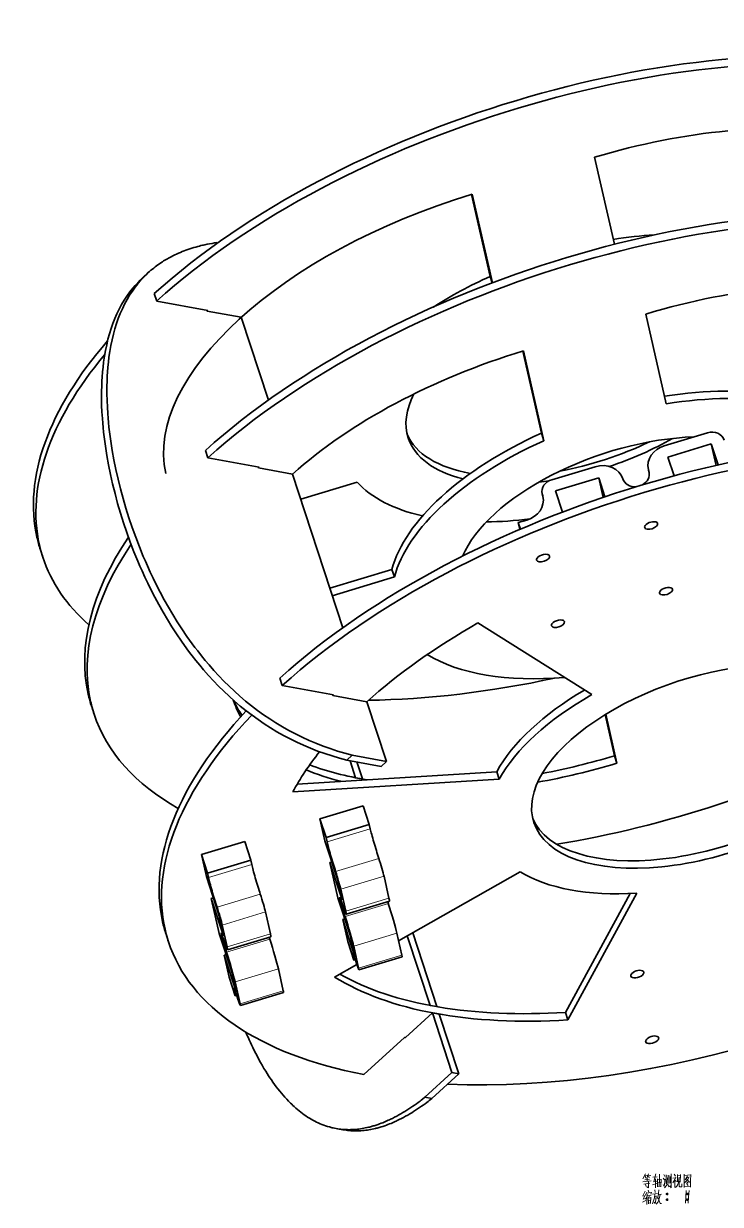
# Model space of a CAD drawing. Extents: x -41 to 2498, y -135 to 1203.
# Drawn here: x -41.3 to 112.8, y 847.1 to 1108.4 of the extents above; entities that cross this region are included whole.
import ezdxf

# ---------------------------------------------------------------- set-up
doc = ezdxf.new("R2010")
doc.units = 0

msp = doc.modelspace()

# ---------------------------------------------------------------- linework, layer by layer
at = {"color": 7, "lineweight": 35, "ltscale": 0.493473}
msp.add_line((89.33, 1059.54), (84.97, 1078.79), dxfattribs=at)
at = {"color": 7, "lineweight": 35, "ltscale": 0.465494}
msp.add_line((61.86, 1052.43), (57.75, 1070.59), dxfattribs=at)
at = {"color": 7, "lineweight": 35}
for p, q in [((62.35, 1051.03), (57.91, 1070.64)), ((100.79, 1024.25), (96.29, 1044.1)), ((73.73, 1016.09), (69.23, 1035.95)), ((18.16, 1008.72), (29.27, 974.69)), ((59.17, 975.76), (84.35, 959.9)), ((18.2, 938.38), (63.87, 941.21)), ((19.19, 940.12), (63.33, 942.86)), ((41.62, 905.46), (68.51, 920.73)), ((78.51, 889.59), (92.82, 915.91)), ((79.05, 887.94), (94.3, 915.99))]:
    msp.add_line(p, q, dxfattribs=at)
at = {"color": 7, "lineweight": 35, "ltscale": 0.00444}
msp.add_line((1.5, 1059.76), (1.44, 1059.93), dxfattribs=at)
at = {"color": 7, "lineweight": 35, "ltscale": 0.040489}
for p, q in [((-13.74, 1053.28), (-14.93, 1052.19)), ((31.37, 946.5), (30.18, 945.4)), ((38.93, 945.12), (37.73, 944.03))]:
    msp.add_line(p, q, dxfattribs=at)
at = {"color": 7, "lineweight": 35, "ltscale": 0.037089}
msp.add_line((62.33, 1051.02), (61.86, 1052.43), dxfattribs=at)
at = {"color": 7, "lineweight": 35, "ltscale": 0.043442}
for p, q in [((-11.89, 1046.98), (-12.43, 1048.64)), ((73.73, 1016.09), (73.19, 1017.74)), ((-0.56, 1012.3), (-1.1, 1013.95)), ((-37.06, 990.3), (-37.6, 991.96)), ((40.69, 985.94), (40.15, 987.59)), ((-25.73, 955.62), (-26.27, 957.27)), ((89.89, 944.73), (89.35, 946.38)), ((63.87, 941.21), (63.33, 942.86)), ((79.05, 887.94), (78.51, 889.59))]:
    msp.add_line(p, q, dxfattribs=at)
at = {"color": 7, "lineweight": 35, "ltscale": 0.287507}
for p, q in [((-11.89, 1046.98), (-0.58, 1044.9)), ((-0.56, 1012.3), (10.75, 1010.22)), ((27.2, 959.83), (15.89, 961.91))]:
    msp.add_line(p, q, dxfattribs=at)
at = {"color": 7, "lineweight": 35, "ltscale": 0.004148}
msp.add_line((-0.77, 1044.94), (-0.72, 1044.78), dxfattribs=at)
at = {"color": 7, "lineweight": 35, "ltscale": 0.191926}
msp.add_line((6.83, 1043.41), (-0.72, 1044.78), dxfattribs=at)
at = {"color": 7, "lineweight": 35, "ltscale": 0.004576}
msp.add_line((-0.58, 1044.9), (-0.71, 1044.78), dxfattribs=at)
at = {"color": 7, "lineweight": 35, "ltscale": 0.482302}
msp.add_line((12.82, 1025.07), (6.83, 1043.41), dxfattribs=at)
at = {"color": 7, "lineweight": 35, "ltscale": 0.465492}
msp.add_line((73.19, 1017.74), (69.08, 1035.9), dxfattribs=at)
at = {"color": 7, "lineweight": 35, "ltscale": 0.249799}
for p, q in [((100.38, 1014.95), (109.94, 1017.84)), ((101.19, 1012.48), (110.75, 1015.36)), ((85.07, 1010.34), (75.5, 1007.46)), ((85.88, 1007.86), (76.31, 1004.98)), ((33.79, 935.3), (24.22, 932.42)), ((7.57, 927.4), (-2, 924.52)), ((39.58, 914.22), (30.02, 911.34)), ((42.4, 901.89), (32.83, 899)), ((16.17, 893.98), (6.61, 891.1))]:
    msp.add_line(p, q, dxfattribs=at)
at = {"color": 7, "lineweight": 35, "ltscale": 0.121515}
msp.add_line((111.83, 1010.62), (110.75, 1015.36), dxfattribs=at)
at = {"color": 7, "lineweight": 35, "ltscale": 0.122039}
msp.add_line((110.75, 1015.36), (112.27, 1010.72), dxfattribs=at)
at = {"color": 7, "lineweight": 35, "ltscale": 0.109433}
msp.add_line((102.55, 1008.31), (101.19, 1012.48), dxfattribs=at)
at = {"color": 7, "lineweight": 35, "ltscale": 0.004146}
for p, q in [((10.56, 1010.25), (10.61, 1010.09)), ((27.01, 959.87), (27.06, 959.71))]:
    msp.add_line(p, q, dxfattribs=at)
at = {"color": 7, "lineweight": 35, "ltscale": 0.004574}
msp.add_line((10.75, 1010.22), (10.61, 1010.09), dxfattribs=at)
at = {"color": 7, "lineweight": 35, "ltscale": 0.191927}
for p, q in [((10.61, 1010.09), (18.16, 1008.72)), ((27.06, 959.71), (34.61, 958.34)), ((38.93, 945.12), (31.37, 946.5)), ((37.73, 944.03), (30.18, 945.4))]:
    msp.add_line(p, q, dxfattribs=at)
at = {"color": 7, "lineweight": 35, "ltscale": 0.022548}
msp.add_line((97.05, 1008.84), (96.85, 1009.72), dxfattribs=at)
at = {"color": 7, "lineweight": 13, "ltscale": 0.010496}
msp.add_line((97.04, 1008.97), (96.94, 1009.38), dxfattribs=at)
at = {"color": 7, "lineweight": 35, "ltscale": 0.326182}
msp.add_line((32.47, 1006.93), (19.97, 1003.16), dxfattribs=at)
at = {"color": 7, "lineweight": 35, "ltscale": 0.110728}
msp.add_line((86.86, 1003.54), (85.88, 1007.86), dxfattribs=at)
at = {"color": 7, "lineweight": 35, "ltscale": 0.110133}
msp.add_line((87.25, 1003.67), (85.88, 1007.86), dxfattribs=at)
at = {"color": 7, "lineweight": 35, "ltscale": 0.025054}
msp.add_line((73.61, 1003.34), (73.39, 1004.32), dxfattribs=at)
at = {"color": 7, "lineweight": 13, "ltscale": 0.017494}
msp.add_line((73.6, 1003.43), (73.44, 1004.11), dxfattribs=at)
at = {"color": 7, "lineweight": 35, "ltscale": 0.123451}
msp.add_line((76.31, 1004.98), (77.85, 1000.28), dxfattribs=at)
at = {"color": 7, "lineweight": 35, "ltscale": 0.04996}
msp.add_line((70.01, 998.54), (68.09, 997.96), dxfattribs=at)
at = {"color": 7, "lineweight": 35, "ltscale": 0.038732}
msp.add_line((68.44, 996.45), (68.09, 997.96), dxfattribs=at)
at = {"color": 7, "lineweight": 35, "ltscale": 0.038219}
msp.add_line((68.09, 997.96), (68.57, 996.51), dxfattribs=at)
at = {"color": 7, "lineweight": 35, "ltscale": 0.358784}
for p, q in [((40.15, 987.59), (26.41, 983.45)), ((40.69, 985.94), (26.95, 981.8))]:
    msp.add_line(p, q, dxfattribs=at)
at = {"color": 7, "lineweight": 35, "ltscale": 0.043441}
for p, q in [((15.89, 961.91), (15.35, 963.57)), ((-9.28, 905.23), (-9.82, 906.89))]:
    msp.add_line(p, q, dxfattribs=at)
at = {"color": 7, "lineweight": 35, "ltscale": 0.004575}
msp.add_line((27.06, 959.71), (27.2, 959.83), dxfattribs=at)
at = {"color": 7, "lineweight": 35, "ltscale": 0.347535}
msp.add_line((34.61, 958.34), (38.93, 945.12), dxfattribs=at)
at = {"color": 7, "lineweight": 35, "ltscale": 0.233136}
msp.add_line((87.29, 955.48), (89.35, 946.38), dxfattribs=at)
at = {"color": 7, "lineweight": 35, "ltscale": 0.27777}
msp.add_line((87.43, 955.57), (89.89, 944.73), dxfattribs=at)
at = {"color": 7, "lineweight": 35, "ltscale": 0.098675}
msp.add_line((32.11, 941.52), (30.89, 945.28), dxfattribs=at)
at = {"color": 7, "lineweight": 35, "ltscale": 0.098674}
msp.add_line((33.62, 941.25), (32.4, 945), dxfattribs=at)
at = {"color": 7, "lineweight": 35, "ltscale": 0.038385}
for p, q in [((32.11, 941.52), (33.62, 941.25)), ((48.56, 891.14), (50.07, 890.87)), ((49.1, 889.49), (50.61, 889.22)), ((53.42, 876.28), (54.93, 876)), ((47.44, 870.81), (48.95, 870.53)), ((27.77, 863.91), (29.28, 863.64))]:
    msp.add_line(p, q, dxfattribs=at)
at = {"color": 7, "lineweight": 35, "ltscale": 0.108605}
for p, q in [((35.14, 931.17), (33.79, 935.3)), ((25.57, 928.29), (24.22, 932.42)), ((8.91, 923.27), (7.57, 927.4)), ((-0.65, 920.39), (-2, 924.52))]:
    msp.add_line(p, q, dxfattribs=at)
at = {"color": 7, "lineweight": 35, "ltscale": 0.124181}
for p, q in [((25.32, 927.57), (24.22, 932.42)), ((-0.9, 919.67), (-2, 924.52)), ((39.49, 914.88), (38.39, 919.72)), ((29.92, 911.99), (28.82, 916.84)), ((13.26, 906.97), (12.17, 911.82)), ((3.7, 904.09), (2.6, 908.93)), ((41.24, 907.13), (42.34, 902.28)), ((31.68, 904.24), (32.77, 899.4)), ((3.04, 902.23), (4.14, 897.39)), ((15.02, 899.22), (16.12, 894.38))]:
    msp.add_line(p, q, dxfattribs=at)
at = {"color": 7, "lineweight": 35, "ltscale": 0.2498}
for p, q in [((35.14, 931.17), (25.57, 928.29)), ((8.91, 923.27), (-0.65, 920.39)), ((13.36, 906.31), (3.79, 903.43))]:
    msp.add_line(p, q, dxfattribs=at)
at = {"color": 7, "lineweight": 13, "ltscale": 0.2498}
for p, q in [((35.36, 930.2), (25.79, 927.32)), ((9.13, 922.3), (-0.43, 919.42)), ((37.25, 923.65), (27.69, 920.77)), ((12.17, 911.82), (2.6, 908.93)), ((15.02, 899.22), (5.45, 896.34))]:
    msp.add_line(p, q, dxfattribs=at)
at = {"color": 7, "lineweight": 35, "ltscale": 0.024835}
for p, q in [((35.36, 930.2), (35.14, 931.17)), ((25.79, 927.32), (25.57, 928.29)), ((9.13, 922.3), (8.91, 923.27)), ((-0.43, 919.42), (-0.65, 920.39)), ((31.49, 902.13), (31.71, 901.16)), ((5.27, 894.22), (5.49, 893.26))]:
    msp.add_line(p, q, dxfattribs=at)
at = {"color": 7, "lineweight": 35, "ltscale": 0.217209}
for p, q in [((28.01, 919.32), (25.32, 927.57)), ((26.41, 922.73), (29.11, 914.47)), ((1.79, 911.41), (-0.9, 919.67)), ((0.19, 914.83), (2.89, 906.57)), ((28.17, 914.98), (30.87, 906.72)), ((1.95, 907.07), (4.64, 898.82)), ((5.74, 893.97), (3.04, 902.23))]:
    msp.add_line(p, q, dxfattribs=at)
at = {"color": 7, "lineweight": 35, "ltscale": 0.011526}
for p, q in [((26.86, 922.86), (26.41, 922.73)), ((0.63, 914.96), (0.19, 914.83)), ((3.49, 902.36), (3.04, 902.23))]:
    msp.add_line(p, q, dxfattribs=at)
at = {"color": 7, "lineweight": 35, "ltscale": 0.099345}
for p, q in [((27.29, 918.85), (26.41, 922.73)), ((27.29, 918.85), (28.17, 914.98)), ((1.07, 910.95), (0.19, 914.83)), ((1.07, 910.95), (1.95, 907.07))]:
    msp.add_line(p, q, dxfattribs=at)
at = {"color": 7, "lineweight": 13, "ltscale": 0.249799}
for p, q in [((38.39, 919.72), (28.82, 916.84)), ((11.03, 915.75), (1.46, 912.86)), ((39.49, 914.88), (29.92, 911.99)), ((39.35, 913.68), (29.78, 910.79)), ((13.26, 906.97), (3.7, 904.09)), ((41.24, 907.13), (31.68, 904.24)), ((13.12, 905.77), (3.56, 902.89)), ((42.34, 902.28), (32.77, 899.4)), ((16.12, 894.38), (6.55, 891.49))]:
    msp.add_line(p, q, dxfattribs=at)
at = {"color": 7, "lineweight": 35, "ltscale": 0.12418}
for p, q in [((29.11, 914.47), (28.01, 919.32)), ((2.89, 906.57), (1.79, 911.41)), ((29.27, 910.13), (30.36, 905.29)), ((30.87, 906.72), (31.96, 901.87)), ((4.64, 898.82), (5.74, 893.97)), ((5.45, 896.34), (6.55, 891.49))]:
    msp.add_line(p, q, dxfattribs=at)
at = {"color": 7, "lineweight": 35, "ltscale": 0.011527}
msp.add_line((29.71, 910.27), (29.27, 910.13), dxfattribs=at)
at = {"color": 7, "lineweight": 35, "ltscale": 0.217207}
msp.add_line((31.96, 901.87), (29.27, 910.13), dxfattribs=at)
at = {"color": 7, "lineweight": 35, "ltscale": 0.405165}
msp.add_line((43.53, 906.55), (48.56, 891.14), dxfattribs=at)
at = {"color": 7, "lineweight": 35, "ltscale": 0.430298}
msp.add_line((44.73, 907.23), (50.07, 890.87), dxfattribs=at)
at = {"color": 7, "lineweight": 35, "ltscale": 0.108604}
for p, q in [((31.71, 901.16), (30.36, 905.29)), ((5.49, 893.26), (4.14, 897.39))]:
    msp.add_line(p, q, dxfattribs=at)
at = {"color": 7, "lineweight": 13, "ltscale": 0.004958}
for p, q in [((31.68, 902.19), (31.49, 902.13)), ((5.46, 894.28), (5.27, 894.22))]:
    msp.add_line(p, q, dxfattribs=at)
at = {"color": 7, "lineweight": 35, "ltscale": 0.140636}
msp.add_line((27.47, 897.43), (32.36, 900.21), dxfattribs=at)
at = {"color": 7, "lineweight": 35, "ltscale": 0.007935}
for p, q in [((32.02, 901.25), (31.71, 901.16)), ((5.79, 893.35), (5.49, 893.26))]:
    msp.add_line(p, q, dxfattribs=at)
at = {"color": 7, "lineweight": 35, "ltscale": 0.202446}
msp.add_line((43.13, 884.02), (49.1, 889.49), dxfattribs=at)
at = {"color": 7, "lineweight": 35, "ltscale": 0.347533}
for p, q in [((49.1, 889.49), (53.42, 876.28)), ((50.61, 889.22), (54.93, 876))]:
    msp.add_line(p, q, dxfattribs=at)
at = {"color": 7, "lineweight": 35, "ltscale": 0.304033}
msp.add_line((42.91, 884.07), (33.93, 875.87), dxfattribs=at)
at = {"color": 7, "lineweight": 35, "ltscale": 0.005623}
msp.add_line((43.13, 884.03), (42.91, 884.07), dxfattribs=at)
at = {"color": 7, "lineweight": 35, "ltscale": 0.202447}
for p, q in [((53.42, 876.28), (47.44, 870.81)), ((54.93, 876), (48.95, 870.53))]:
    msp.add_line(p, q, dxfattribs=at)
at = {"color": 7, "lineweight": 35}
for points in [[(1.44, 1059.93), (0.89, 1059.84), (0.35, 1059.75), (-0.19, 1059.65), (-0.73, 1059.55), (-1.25, 1059.44), (-1.51, 1059.38), (-1.77, 1059.32), (-2.11, 1059.24), (-2.45, 1059.15), (-2.79, 1059.07), (-3.24, 1058.94), (-3.69, 1058.81), (-4.13, 1058.68), (-4.56, 1058.54), (-4.99, 1058.39), (-5.42, 1058.24), (-5.84, 1058.08), (-6.25, 1057.92), (-6.66, 1057.75), (-7.06, 1057.58), (-7.48, 1057.39), (-7.9, 1057.2), (-8.3, 1057), (-8.7, 1056.79), (-9.1, 1056.58), (-9.3, 1056.47), (-9.49, 1056.36), (-9.78, 1056.19), (-10.07, 1056.02), (-10.35, 1055.85), (-10.63, 1055.67), (-10.96, 1055.45), (-11.29, 1055.23), (-11.61, 1055.01), (-11.93, 1054.77), (-12.24, 1054.54), (-12.55, 1054.29), (-12.85, 1054.05), (-13.15, 1053.8), (-13.45, 1053.54), (-13.74, 1053.28)], [(-13.74, 1053.28), (-14.32, 1052.72), (-14.89, 1052.15), (-15.44, 1051.55), (-15.96, 1050.93), (-16.3, 1050.51), (-16.64, 1050.08), (-17.27, 1049.19), (-17.88, 1048.27), (-18.45, 1047.31), (-18.98, 1046.31), (-19.48, 1045.28), (-19.94, 1044.22), (-20.38, 1043.12), (-20.77, 1041.99), (-21.13, 1040.83), (-21.46, 1039.63), (-21.76, 1038.41), (-22.02, 1037.15), (-22.24, 1035.86), (-22.44, 1034.55), (-22.57, 1033.47), (-22.67, 1032.38), (-22.76, 1031.27), (-22.81, 1030.43), (-22.85, 1029.58), (-22.89, 1027.85), (-22.89, 1026.43), (-22.86, 1025), (-22.8, 1023.54), (-22.71, 1022.07), (-22.63, 1021.08), (-22.54, 1020.08), (-22.44, 1019.07), (-22.32, 1018.05), (-22.05, 1016), (-21.72, 1013.93), (-21.35, 1011.84), (-20.92, 1009.73), (-20.44, 1007.6), (-19.91, 1005.47), (-19.33, 1003.32), (-18.7, 1001.17), (-18.03, 999.03), (-17.3, 996.88), (-16.53, 994.74), (-15.71, 992.61), (-14.85, 990.5), (-14.4, 989.45), (-13.94, 988.4), (-13.31, 987.02), (-12.65, 985.64), (-11.98, 984.27), (-11.12, 982.58), (-10.22, 980.91), (-9.29, 979.26), (-8.33, 977.63), (-7.34, 976.03), (-6.32, 974.46), (-5.19, 972.79), (-4.02, 971.16), (-3.43, 970.35), (-2.82, 969.56), (-2.01, 968.52), (-1.17, 967.49), (-0.32, 966.49), (0.76, 965.26), (1.86, 964.06), (2.99, 962.89), (4.14, 961.75), (5.31, 960.64), (6.5, 959.57), (7.77, 958.49), (9.07, 957.44), (10.39, 956.43), (11.73, 955.46), (13.1, 954.53), (14.49, 953.64), (15.91, 952.79), (17.35, 951.98), (18.81, 951.21), (20.3, 950.48), (21.81, 949.79), (23.34, 949.14), (24.9, 948.53), (26.48, 947.96), (28.09, 947.43), (29.72, 946.94), (31.37, 946.5)], [(-14.93, 1052.19), (-15.52, 1051.63), (-16.08, 1051.05), (-16.63, 1050.46), (-17.16, 1049.84), (-17.5, 1049.42), (-17.83, 1048.99), (-18.47, 1048.1), (-19.07, 1047.17), (-19.64, 1046.21), (-20.17, 1045.22), (-20.67, 1044.19), (-21.14, 1043.12), (-21.57, 1042.03), (-21.97, 1040.9), (-22.33, 1039.73), (-22.66, 1038.54), (-22.95, 1037.31), (-23.21, 1036.06), (-23.44, 1034.77), (-23.63, 1033.45), (-23.76, 1032.38), (-23.87, 1031.29), (-23.96, 1030.18), (-24.01, 1029.34), (-24.05, 1028.48), (-24.09, 1026.75), (-24.09, 1025.34), (-24.06, 1023.9), (-24, 1022.45), (-23.9, 1020.98), (-23.83, 1019.99), (-23.74, 1018.99), (-23.63, 1017.98), (-23.52, 1016.96), (-23.24, 1014.91), (-22.92, 1012.84), (-22.54, 1010.74), (-22.11, 1008.63), (-21.63, 1006.51), (-21.11, 1004.37), (-20.53, 1002.23), (-19.9, 1000.08), (-19.22, 997.93), (-18.5, 995.79), (-17.73, 993.65), (-16.91, 991.51), (-16.04, 989.4), (-15.59, 988.35), (-15.13, 987.31), (-14.5, 985.92), (-13.85, 984.55), (-13.18, 983.18), (-12.31, 981.49), (-11.41, 979.82), (-10.48, 978.17), (-9.53, 976.54), (-8.54, 974.94), (-7.52, 973.36), (-6.39, 971.7), (-5.22, 970.06), (-4.62, 969.26), (-4.02, 968.47), (-3.2, 967.43), (-2.37, 966.4), (-1.52, 965.39), (-0.44, 964.16), (0.67, 962.96), (1.79, 961.79), (2.94, 960.65), (4.11, 959.55), (5.31, 958.48), (6.58, 957.39), (7.88, 956.35), (9.2, 955.34), (10.54, 954.37), (11.91, 953.44), (13.3, 952.55), (14.71, 951.7), (16.15, 950.89), (17.62, 950.11), (19.1, 949.38), (20.61, 948.69), (22.15, 948.04), (23.71, 947.43), (25.29, 946.87), (26.9, 946.34), (28.53, 945.85), (30.18, 945.4)], [(7.82, 885.24), (8.01, 884.8), (8.2, 884.36), (8.39, 883.94), (8.58, 883.51), (8.84, 882.95), (9.1, 882.39), (9.36, 881.83), (9.7, 881.15), (10.03, 880.48), (10.38, 879.82), (10.73, 879.17), (11.08, 878.53), (11.44, 877.9), (11.83, 877.22), (12.03, 876.89), (12.23, 876.56), (12.54, 876.08), (12.85, 875.6), (13.16, 875.13), (13.47, 874.67), (13.83, 874.15), (14.2, 873.64), (14.57, 873.14), (14.94, 872.66), (15.32, 872.18), (15.7, 871.72), (16.08, 871.27), (16.48, 870.82), (16.88, 870.38), (17.29, 869.95), (17.49, 869.74), (17.7, 869.54), (17.97, 869.27), (18.25, 869.01), (18.53, 868.75), (18.89, 868.43), (19.25, 868.12), (19.62, 867.82), (19.99, 867.52), (20.36, 867.24), (20.73, 866.97), (21.11, 866.71), (21.5, 866.45), (21.88, 866.21), (22.27, 865.98), (22.66, 865.76), (23.06, 865.54), (23.46, 865.34), (23.86, 865.15), (24.26, 864.97), (24.67, 864.81), (25.07, 864.65), (25.48, 864.51), (25.9, 864.37), (26.31, 864.25), (26.52, 864.19), (26.73, 864.14), (26.94, 864.09), (27.15, 864.04), (27.46, 863.97), (27.77, 863.91)], [(27.77, 863.91), (28.12, 863.85), (28.48, 863.8), (28.83, 863.76), (29.19, 863.72), (29.55, 863.69), (29.91, 863.67), (30.28, 863.66), (30.64, 863.65), (31.01, 863.66), (31.38, 863.67), (31.75, 863.69), (32.12, 863.72), (32.49, 863.75), (32.84, 863.79), (33.19, 863.84), (33.54, 863.9), (33.9, 863.96), (34.25, 864.03), (34.61, 864.1), (34.96, 864.18), (35.17, 864.24), (35.38, 864.29), (35.59, 864.35), (35.8, 864.41), (36.01, 864.47), (36.23, 864.53), (36.65, 864.67), (37.08, 864.81), (37.41, 864.93), (37.75, 865.06), (38.09, 865.19), (38.43, 865.32), (38.73, 865.45), (39.04, 865.58), (39.34, 865.72), (39.57, 865.83), (39.8, 865.94), (40.26, 866.16), (40.73, 866.4), (41.19, 866.64), (41.66, 866.9), (42.13, 867.17), (42.56, 867.42), (43, 867.68), (43.43, 867.96), (43.87, 868.24), (44.31, 868.53), (44.75, 868.83), (45.15, 869.1), (45.55, 869.39), (45.96, 869.68), (46.36, 869.98), (46.63, 870.18), (46.9, 870.39), (47.44, 870.81)], [(29.28, 863.64), (29.63, 863.58), (29.99, 863.52), (30.34, 863.48), (30.7, 863.44), (31.06, 863.42), (31.42, 863.4), (31.79, 863.38), (32.15, 863.38), (32.52, 863.38), (32.89, 863.39), (33.26, 863.41), (33.63, 863.44), (34, 863.48), (34.35, 863.52), (34.7, 863.57), (35.05, 863.62), (35.41, 863.68), (35.76, 863.75), (36.12, 863.83), (36.47, 863.91), (36.68, 863.96), (36.89, 864.02), (37.1, 864.07), (37.31, 864.13), (37.53, 864.19), (37.74, 864.26), (38.16, 864.39), (38.59, 864.53), (38.92, 864.65), (39.26, 864.78), (39.6, 864.91), (39.94, 865.05), (40.24, 865.18), (40.55, 865.31), (40.85, 865.45), (41.08, 865.55), (41.31, 865.66), (41.77, 865.89), (42.24, 866.12), (42.7, 866.37), (43.17, 866.62), (43.64, 866.89), (44.07, 867.14), (44.51, 867.41), (44.94, 867.68), (45.38, 867.96), (45.82, 868.25), (46.26, 868.55), (46.66, 868.83), (47.06, 869.11), (47.47, 869.4), (47.87, 869.7), (48.14, 869.9), (48.41, 870.11), (48.95, 870.53)]]:
    msp.add_lwpolyline(points, dxfattribs=at)
at = {"color": 7, "lineweight": 13}
for points in [[(96.19, 853.88), (95.66, 852.79)], [(97.45, 852.34), (95.66, 852.09)], [(95.84, 851.6), (97.2, 851.78)], [(95.98, 853.42), (96.57, 853.53)], [(96.08, 852.58), (97.1, 852.72)], [(96.33, 852.93), (96.12, 853.42)], [(96.85, 853.88), (96.5, 852.9)], [(96.57, 852.23), (96.57, 852.93)], [(96.71, 853.42), (97.38, 853.53)], [(96.85, 853.42), (97.06, 852.97)], [(96.85, 852.16), (96.85, 850.76)], [(98.74, 851.74), (97.8, 851.43)], [(97.87, 853.14), (98.81, 853.25)], [(98.01, 852.13), (98.71, 852.23)], [(98.5, 853.88), (98.08, 852.16)], [(98.43, 852.79), (98.43, 850.8)], [(98.88, 850.97), (98.88, 852.76)], [(98.88, 852.55), (99.69, 852.65)], [(99.02, 851.88), (99.55, 851.95)], [(99.34, 853.81), (99.3, 852.48), (99.27, 851.15)], [(99.72, 852.72), (99.65, 850.97)], [(100.11, 852.93), (100.39, 852.55)], [(100.28, 853.77), (100.53, 853.28)], [(100.6, 852.69), (100.32, 851.11)], [(100.81, 851.67), (100.81, 853.63)], [(100.81, 853.39), (101.37, 853.46)], [(100.84, 851.29), (101.02, 851.92)], [(101.09, 853.04), (101.02, 851.92)], [(101.37, 853.6), (101.37, 851.71)], [(101.65, 851.78), (101.65, 853.28)], [(101.93, 853.88), (101.93, 852.34), (101.93, 850.8)], [(102.91, 853.14), (102.73, 852.65), (102.24, 851.92)], [(102.28, 852.93), (102.84, 853)], [(102.56, 853.81), (102.84, 853.39)], [(102.73, 852.65), (102.73, 850.87)], [(102.73, 852.48), (103.05, 852.16)], [(103.33, 853.77), (103.33, 852.09)], [(103.99, 853.6), (103.33, 853.53)], [(103.54, 852.13), (103.36, 851.5)], [(103.64, 853.18), (103.54, 852.13)], [(103.68, 851.15), (103.68, 852.23)], [(103.92, 852.02), (103.99, 853.7)], [(104.24, 851.67), (104.24, 851.04)], [(104.76, 853.81), (104.76, 852.34), (104.76, 850.83)], [(104.76, 853.77), (104.76, 852.37), (104.76, 850.97)], [(106.23, 853.63), (104.76, 853.49)], [(104.83, 851.88), (105.32, 852.3)], [(105.53, 853.35), (104.97, 852.55)], [(105.29, 852.79), (105.99, 852.06)], [(105.29, 851.71), (105.64, 851.32)], [(105.32, 853), (105.78, 853.07)], [(105.32, 852.3), (105.53, 852.58)], [(105.39, 852.09), (105.64, 851.81)], [(105.53, 852.58), (105.88, 853.21)], [(105.99, 852.06), (106.16, 852.09)], [(106.2, 851.01), (106.2, 852.37), (106.23, 853.77)], [(96.12, 850.06), (95.66, 848.98)], [(96.19, 849.29), (95.73, 848.28)], [(96.22, 851.6), (96.36, 851.11)], [(96.43, 849.75), (96.33, 849.19)], [(96.43, 849.61), (97.48, 849.75)], [(96.68, 849.33), (96.5, 848.77)], [(96.85, 850.8), (96.85, 850.76), (96.54, 851.04)], [(96.75, 849.05), (97.45, 849.15)], [(96.82, 850.24), (96.99, 849.85)], [(97.06, 849.08), (96.99, 848.52)], [(97.52, 849.85), (97.38, 849.4)], [(98.29, 849.47), (98.18, 848.56), (98.08, 848.14), (97.76, 847.26)], [(97.8, 849.4), (98.85, 849.54)], [(98.29, 850.31), (98.39, 849.75)], [(98.88, 851.11), (99.65, 851.18)], [(99.13, 849.61), (98.99, 848.98)], [(99.06, 849.22), (99.76, 849.36)], [(99.2, 850.34), (99.13, 849.61)], [(99.48, 849.29), (99.27, 848.35)], [(100.32, 851.11), (100.11, 851.53)], [(100.42, 850.8), (100.84, 851.29)], [(100.81, 849.43), (101.19, 849.43)], [(100.84, 849.54), (101.16, 849.54)], [(100.84, 849.29), (101.16, 849.29)], [(101.44, 851.04), (101.09, 851.57)], [(101.93, 850.8), (101.61, 851.25)], [(102.84, 850.87), (103.12, 851.15)], [(103.12, 851.15), (103.36, 851.5)], [(103.82, 851.04), (103.68, 851.15)], [(104.24, 851.04), (103.82, 851.04)], [(104.76, 851.08), (106.13, 851.18)], [(105.25, 850.17), (105.15, 848.77), (105.04, 847.37)], [(105.25, 849.43), (105.64, 849.43)], [(105.29, 849.54), (105.6, 849.54)], [(105.29, 849.29), (105.6, 849.29)], [(105.85, 850.17), (105.74, 848.77), (105.64, 847.37)], [(106.2, 850.9), (106.2, 851.01), (106.13, 851.18)], [(95.59, 847.61), (96.29, 848)], [(96.05, 849.05), (95.63, 848.91)], [(95.7, 848.28), (96.22, 848.45)], [(96.5, 848.77), (96.19, 848.28)], [(96.54, 848.84), (96.54, 847.12)], [(96.82, 848.63), (96.85, 847.23)], [(96.82, 848.52), (97.34, 848.59)], [(96.85, 847.96), (97.24, 848.03)], [(97.31, 847.47), (96.89, 847.4)], [(97.38, 848.7), (97.31, 847.3)], [(98.6, 848.98), (98.5, 848.14), (98.36, 847.3), (98.15, 847.58)], [(98.22, 848.8), (98.6, 848.87)], [(98.99, 847.72), (98.6, 847.19)], [(98.99, 848.98), (98.81, 848.42)], [(98.92, 848.73), (99.48, 847.3)], [(99.27, 848.35), (98.99, 847.72)], [(99.48, 847.3), (99.79, 847.3)], [(100.81, 848.17), (101.19, 848.17)], [(100.84, 848.28), (101.16, 848.28)], [(100.84, 848.03), (101.16, 848.03)], [(105.25, 848.17), (105.64, 848.17)], [(105.29, 848.28), (105.6, 848.28)], [(105.29, 848.03), (105.6, 848.03)]]:
    msp.add_lwpolyline(points, dxfattribs=at)
for points in [[(100.91, 849.22), (101.09, 849.22), (101.19, 849.33), (101.19, 849.5), (101.09, 849.61), (100.91, 849.61), (100.81, 849.5), (100.81, 849.33)], [(105.36, 849.22), (105.53, 849.22), (105.64, 849.33), (105.64, 849.5), (105.53, 849.61), (105.36, 849.61), (105.25, 849.5), (105.25, 849.33)], [(100.91, 847.96), (101.09, 847.96), (101.19, 848.07), (101.19, 848.24), (101.09, 848.35), (100.91, 848.35), (100.81, 848.24), (100.81, 848.07)], [(105.36, 847.96), (105.53, 847.96), (105.64, 848.07), (105.64, 848.24), (105.53, 848.35), (105.36, 848.35), (105.25, 848.24), (105.25, 848.07)]]:
    msp.add_lwpolyline(points, close=True, dxfattribs=at)
at = {"color": 7, "lineweight": 35}
for centre, major_axis, ratio, start_param, end_param in [((81.22, 1030.76), (118.83, 38.8), 0.495104, 0.747288, 2.302084), ((81.76, 1029.11), (118.83, 38.8), 0.495104, 0.747288, 2.302084), ((93.74, 1040.04), (76.05, 24.83), 0.495104, 0.753479, 1.524686), ((92.55, 996.07), (118.83, 38.8), 0.495104, 0.747288, 2.302084), ((93.09, 994.42), (118.83, 38.8), 0.495104, 0.747288, 2.302084), ((66.68, 1031.88), (76.05, 24.83), 0.495104, 1.524686, 3.095482), ((81.22, 1030.76), (52.28, 17.07), 0.495104, 1.084455, 1.26159), ((81.22, 1030.76), (52.28, 17.07), 0.495104, 1.784737, 2.057114), ((105.07, 1005.35), (76.05, 24.83), 0.495104, 0.753479, 1.524686), ((81.22, 1030.76), (118.83, 38.8), 0.495104, 2.453344, 3.095482), ((81.76, 1029.11), (118.83, 38.8), 0.495104, 2.47285, 3.095482), ((78.01, 997.19), (76.05, 24.83), 0.495104, 1.524686, 2.300154), ((92.55, 996.07), (52.28, 17.07), 0.495104, 0.21394, 1.26159), ((93.09, 994.42), (52.28, 17.07), 0.495104, 0.21394, 1.264635), ((81.76, 1029.11), (38.02, 12.42), 0.495104, 2.67746, 3.141621), ((109, 945.69), (118.83, 38.8), 0.495104, 0.747288, 2.302084), ((109.54, 944.04), (118.83, 38.8), 0.495104, 0.747288, 2.302084), ((92.55, 996.07), (52.28, 17.07), 0.495104, 1.784737, 2.835431), ((81.22, 1030.76), (38.02, 12.42), 0.495104, 3.185462, 3.88881), ((81.76, 1029.11), (38.02, 12.42), 0.495104, 3.141621, 3.815011), ((93.09, 994.42), (38.02, 12.42), 0.495104, 1.04225, 2.731122), ((81.76, 1029.11), (38.02, 12.42), 0.495104, 4.720259, 5.11194), ((110.75, 1015.36), (2.93, 0.66), 0.86791, 0.080713, 1.651509), ((93.09, 994.42), (52.28, 17.07), 0.495104, 1.784737, 2.835431), ((81.22, 1030.76), (38.02, 12.42), 0.495104, 4.447549, 4.977224), ((101.73, 1010.82), (4.88, 1.1), 0.86791, 1.651509, 3.141608), ((86.42, 1006.21), (4.88, 1.1), 0.86791, 0.080713, 1.651509), ((94.07, 1008.52), (2.93, 0.66), 0.86791, 5.041944, 6.283201), ((101.73, 1010.82), (4.88, 1.1), 0.86791, 3.141608, 3.222305), ((94.07, 1008.52), (2.93, 0.66), 0.86791, 0.000016, 0.080713), ((81.76, 1029.11), (52.28, 17.07), 0.495104, 3.355533, 3.833639), ((81.76, 1029.11), (38.02, 12.42), 0.495104, 4.312851, 4.373783), ((76.31, 1004.98), (2.93, 0.66), 0.86791, 1.651509, 3.141608), ((94.07, 1008.52), (2.93, 0.66), 0.86791, 3.222305, 4.548512), ((68.66, 1002.67), (4.88, 1.1), 0.86791, 4.793102, 6.283201), ((76.31, 1004.98), (2.93, 0.66), 0.86791, 3.141608, 3.222305), ((68.66, 1002.67), (4.88, 1.1), 0.86791, 0.000016, 0.080713), ((81.76, 1029.11), (52.28, 17.07), 0.495104, 4.149645, 4.341331), ((97.47, 997.33), (1.43, 0.47), 0.495104, 0.000028, 2.310084), ((97.47, 997.33), (1.43, 0.47), 0.495104, 2.310084, 3.141621), ((97.47, 997.33), (1.43, 0.47), 0.495104, 3.141621, 6.283213), ((81.22, 1030.76), (118.83, 38.8), 0.495104, 3.095482, 3.141646), ((81.76, 1029.11), (118.83, 38.8), 0.495104, 3.095482, 3.141646), ((92.55, 996.07), (118.83, 38.8), 0.495104, 2.577362, 3.095482), ((93.09, 994.42), (118.83, 38.8), 0.495104, 2.576399, 3.095482), ((81.76, 1029.11), (118.83, 38.8), 0.495104, 3.141646, 3.426189), ((73.56, 990.12), (1.43, 0.47), 0.495104, 0.739288, 3.141575), ((73.56, 990.12), (1.43, 0.47), 0.495104, 3.141575, 6.283167), ((73.56, 990.12), (1.43, 0.47), 0.495104, 6.283167, 7.022473), ((100.77, 982.79), (1.43, 0.47), 0.495104, 2.310084, 3.141621), ((100.77, 982.79), (1.43, 0.47), 0.495104, 3.141621, 6.283213), ((100.77, 982.79), (1.43, 0.47), 0.495104, 0.000028, 2.310084), ((109.54, 944.04), (95.06, 31.04), 0.495104, 1.961018, 2.302139), ((76.85, 975.58), (1.43, 0.47), 0.495104, 0.739288, 3.141575), ((76.85, 975.58), (1.43, 0.47), 0.495104, 3.141575, 6.283167), ((76.85, 975.58), (1.43, 0.47), 0.495104, 6.283167, 7.022473), ((109.54, 944.04), (38.02, 12.42), 0.495104, 0.000028, 3.141621), ((93.09, 994.42), (52.28, 17.07), 0.495104, 3.532234, 4.269012), ((81.76, 1029.11), (118.83, 38.8), 0.495104, 4.152799, 4.505272), ((92.55, 996.07), (118.83, 38.8), 0.495104, 3.095482, 3.141646), ((109, 945.69), (47.53, 15.52), 0.495104, 1.987723, 2.65915), ((109.54, 944.04), (47.53, 15.52), 0.495104, 1.961018, 2.65915), ((93.09, 994.42), (118.83, 38.8), 0.495104, 3.095482, 3.141646), ((109, 945.69), (118.83, 38.8), 0.495104, 2.407298, 3.095482), ((81.11, 983.49), (76.05, 24.83), 0.495104, 3.140258, 3.14163), ((81.11, 983.49), (76.05, 24.83), 0.495104, 3.14163, 3.242881), ((80.57, 985.14), (76.05, 24.83), 0.495104, 3.187804, 3.281666), ((93.09, 994.42), (118.83, 38.8), 0.495104, 3.141646, 3.568594), ((109.54, 944.04), (118.83, 38.8), 0.495104, 2.396966, 3.095482), ((93.09, 994.42), (118.83, 38.8), 0.495104, 4.414586, 5.010191), ((109.54, 944.04), (95.06, 31.04), 0.495104, 2.501107, 2.65915), ((80.57, 985.14), (76.05, 24.83), 0.495104, 4.458827, 4.666279), ((81.11, 983.49), (76.05, 24.83), 0.495104, 3.660676, 3.806011), ((80.57, 985.14), (76.05, 24.83), 0.495104, 3.687454, 3.913682), ((81.11, 983.49), (76.05, 24.83), 0.495104, 4.438523, 4.666279), ((109, 945.69), (38.02, 12.42), 0.495104, 3.185462, 5.451677), ((109.54, 944.04), (38.02, 12.42), 0.495104, 3.141621, 5.451677), ((36.7, 926.07), (-1.44, 4.79), 0.040048, 0.518412, 2.089209), ((27.14, 923.19), (-1.44, 4.79), 0.040048, 0.518412, 2.089209), ((10.48, 918.17), (-1.44, 4.79), 0.040048, 0.518412, 2.089209), ((37.58, 922.2), (-0.87, 2.87), 0.040048, 3.660005, 5.230801), ((28.01, 919.32), (-0.87, 2.87), 0.040048, 3.660005, 5.230801), ((109.54, 944.04), (47.53, 15.52), 0.495104, 3.531814, 4.229946), ((0.91, 915.29), (-1.44, 4.79), 0.040048, 0.518412, 2.089209), ((11.36, 914.29), (-0.87, 2.87), 0.040048, 3.660005, 5.230801), ((29.45, 912.25), (-0.87, 2.87), 0.040048, 0.000029, 2.089209), ((29.45, 912.25), (-0.87, 2.87), 0.040048, 5.230801, 6.283215), ((38.14, 919.01), (-1.44, 4.79), 0.040048, 3.141622, 3.660005), ((109.54, 944.04), (118.83, 38.8), 0.495104, 4.058029, 5.30479), ((1.79, 911.41), (-0.87, 2.87), 0.040048, 3.660005, 5.230801), ((28.57, 916.12), (-1.44, 4.79), 0.040048, 2.089209, 3.141622), ((28.57, 916.12), (-1.44, 4.79), 0.040048, 3.141622, 3.660005), ((39.02, 915.13), (-0.87, 2.87), 0.040048, 1.923385, 2.089209), ((39.89, 911.25), (-1.44, 4.79), 0.040048, 3.660005, 5.230801), ((109, 945.69), (118.83, 38.8), 0.495104, 3.095482, 3.141646), ((30.33, 908.37), (-1.44, 4.79), 0.040048, 3.660005, 5.230801), ((109.54, 944.04), (118.83, 38.8), 0.495104, 3.095482, 3.141646), ((3.23, 904.34), (-0.87, 2.87), 0.040048, 0.000029, 2.089209), ((3.23, 904.34), (-0.87, 2.87), 0.040048, 5.230801, 6.283215), ((11.92, 911.1), (-1.44, 4.79), 0.040048, 3.141622, 3.660005), ((109.54, 944.04), (118.83, 38.8), 0.495104, 3.141646, 3.87288), ((2.35, 908.22), (-1.44, 4.79), 0.040048, 2.089209, 3.141622), ((2.35, 908.22), (-1.44, 4.79), 0.040048, 3.141622, 3.660005), ((12.79, 907.23), (-0.87, 2.87), 0.040048, 1.923385, 2.089209), ((13.67, 903.35), (-1.44, 4.79), 0.040048, 3.660005, 5.230801), ((4.1, 900.47), (-1.44, 4.79), 0.040048, 3.660005, 5.230801), ((32.84, 898), (-1.44, 4.79), 0.040048, 0.000029, 0.518412), ((32.84, 898), (-1.44, 4.79), 0.040048, 5.230801, 6.283215), ((41.53, 904.76), (-0.87, 2.87), 0.040048, 3.141622, 3.660005), ((31.96, 901.87), (-0.87, 2.87), 0.040048, 2.089209, 3.141622), ((31.96, 901.87), (-0.87, 2.87), 0.040048, 3.141622, 3.660005), ((94.4, 898.07), (1.43, 0.47), 0.495104, 0.000028, 3.141621), ((109.54, 944.04), (95.06, 31.04), 0.495104, 3.531814, 4.229946), ((109, 945.69), (95.06, 31.04), 0.495104, 3.564267, 4.229946), ((94.4, 898.07), (1.43, 0.47), 0.495104, 3.141621, 5.451677), ((94.4, 898.07), (1.43, 0.47), 0.495104, 5.451677, 6.283213), ((6.62, 890.1), (-1.44, 4.79), 0.040048, 0.000029, 0.518412), ((6.62, 890.1), (-1.44, 4.79), 0.040048, 5.230801, 6.283215), ((15.31, 896.85), (-0.87, 2.87), 0.040048, 3.141622, 3.660005), ((5.74, 893.97), (-0.87, 2.87), 0.040048, 2.089209, 3.141622), ((5.74, 893.97), (-0.87, 2.87), 0.040048, 3.141622, 3.660005), ((97.69, 883.54), (1.43, 0.47), 0.495104, 0.000028, 3.141621), ((97.69, 883.54), (1.43, 0.47), 0.495104, 3.141621, 5.451677), ((97.69, 883.54), (1.43, 0.47), 0.495104, 5.451677, 6.283213)]:
    msp.add_ellipse(centre, major_axis=major_axis, ratio=ratio, start_param=start_param, end_param=end_param, dxfattribs=at)

doc.saveas('drawing.dxf')
